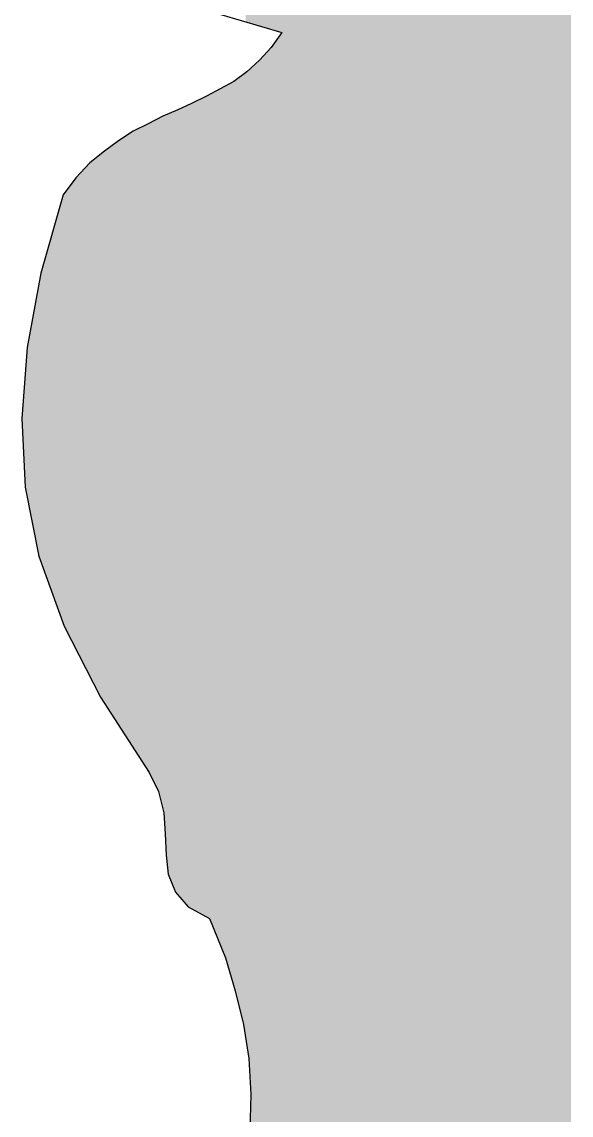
# Model space of a CAD drawing. Extents: x -37 to 71, y -8 to 172.
# Drawn here: x -26.14 to -9.85, y 89.66 to 122.1 of the extents above; entities that cross this region are included whole.
import ezdxf

# ---------------------------------------------------------------- set-up
doc = ezdxf.new("R2010")
doc.units = 0
doc.layers.get('0').update_dxf_attribs({"linetype": 'CONTINUOUS'})

# ---------------------------------------------------------------- blocks, each defined once
blk = doc.blocks.new('*U1')
for points in [[(-11.103, 16.085), (-11.323, 152.135), (-11.103, 152.186)], [(-11.009, 16.512), (-11.103, 152.186), (-11.009, 152.208)], [(-11.103, 16.085), (-11.103, 152.186), (-11.009, 16.512)], [(-10.977, 16.658), (-11.009, 152.208), (-10.977, 152.216)], [(-11.009, 16.512), (-11.009, 152.208), (-10.977, 16.658)], [(-10.789, 17.51), (-10.977, 152.216), (-10.789, 152.26)], [(-10.977, 16.658), (-10.977, 152.216), (-10.789, 17.51)], [(-10.726, 17.796), (-10.789, 152.26), (-10.726, 152.275)], [(-10.789, 17.51), (-10.789, 152.26), (-10.726, 17.796)], [(-10.599, 18.368), (-10.726, 152.275), (-10.599, 152.304)], [(-10.726, 17.796), (-10.726, 152.275), (-10.599, 18.368)], [(-10.317, 19.46), (-10.599, 152.304), (-10.317, 152.371)], [(-10.599, 18.368), (-10.599, 152.304), (-10.317, 19.46)], [(-10.254, 19.704), (-10.317, 152.371), (-10.254, 152.386)], [(-10.317, 19.46), (-10.317, 152.371), (-10.254, 19.704)], [(-10.222, 19.828), (-10.254, 152.386), (-10.222, 152.394)], [(-10.254, 19.704), (-10.254, 152.386), (-10.222, 19.828)], [(-10.128, 20.192), (-10.222, 152.394), (-10.128, 152.416)], [(-10.222, 19.828), (-10.222, 152.394), (-10.128, 20.192)], [(-9.845, 21.172), (-10.128, 152.416), (-9.845, 152.482)], [(-10.128, 20.192), (-10.128, 152.416), (-9.845, 21.172)], [(-12.456, 1.445), (-12.644, 151.811), (-12.456, 151.851)], [(-12.361, 1.635), (-12.456, 151.851), (-12.361, 151.878)], [(-12.456, 1.445), (-12.456, 151.851), (-12.361, 1.635)], [(-12.046, 1.509), (-12.361, 151.878), (-12.046, 151.965)], [(-12.361, 1.635), (-12.361, 151.878), (-12.046, 1.509)], [(-11.889, 1.452), (-12.046, 151.965), (-11.889, 152.008)], [(-12.046, 1.509), (-12.046, 151.965), (-11.889, 1.452)], [(-11.795, 1.418), (-11.889, 152.008), (-11.795, 152.029)], [(-11.889, 1.452), (-11.889, 152.008), (-11.795, 1.418)], [(-11.701, 13.287), (-11.795, 152.029), (-11.701, 152.05)], [(-11.795, 12.832), (-11.795, 152.029), (-11.701, 13.287)], [(-11.638, 13.592), (-11.701, 152.05), (-11.638, 152.065)], [(-11.701, 13.287), (-11.701, 152.05), (-11.638, 13.592)], [(-11.417, 14.657), (-11.638, 152.065), (-11.417, 152.114)], [(-11.638, 13.592), (-11.638, 152.065), (-11.417, 14.657)], [(-11.387, 14.797), (-11.417, 152.114), (-11.387, 152.121)], [(-11.417, 14.657), (-11.417, 152.114), (-11.387, 14.797)], [(-11.354, 14.944), (-11.387, 152.121), (-11.354, 152.128)], [(-11.387, 14.797), (-11.387, 152.121), (-11.354, 14.944)], [(-11.323, 15.084), (-11.354, 152.128), (-11.323, 152.135)], [(-11.354, 14.944), (-11.354, 152.128), (-11.323, 15.084)], [(-11.323, 15.084), (-11.323, 152.135), (-11.103, 16.085)], [(-13.777, 0.754), (-14.217, 151.443), (-13.777, 151.559)], [(-13.62, 0.73), (-13.777, 151.559), (-13.62, 151.6)], [(-13.777, 0.754), (-13.777, 151.559), (-13.62, 0.73)], [(-13.367, 0.692), (-13.62, 151.6), (-13.367, 151.656)], [(-13.62, 0.73), (-13.62, 151.6), (-13.367, 0.692)], [(-13.053, 0.771), (-13.367, 151.656), (-13.053, 151.725)], [(-13.367, 0.692), (-13.367, 151.656), (-13.053, 0.771)], [(-12.991, 0.786), (-13.053, 151.725), (-12.991, 151.738)], [(-13.053, 0.771), (-13.053, 151.725), (-12.991, 0.786)], [(-12.644, 1.069), (-12.991, 151.738), (-12.644, 151.811)], [(-12.991, 0.786), (-12.991, 151.738), (-12.644, 1.069)], [(-12.644, 1.069), (-12.644, 151.811), (-12.456, 1.445)], [(-14.814, 1.06), (-15.067, 151.178), (-14.814, 151.253)], [(-14.626, 1.006), (-14.814, 151.253), (-14.626, 151.313)], [(-14.814, 1.06), (-14.814, 151.253), (-14.626, 1.006)], [(-14.217, 0.88), (-14.626, 151.313), (-14.217, 151.443)], [(-14.626, 1.006), (-14.626, 151.313), (-14.217, 0.88)], [(-14.217, 0.88), (-14.217, 151.443), (-13.777, 0.754)], [(-16.073, 1.084), (-16.293, 150.788), (-16.073, 150.876)], [(-15.883, 1.069), (-16.073, 150.876), (-15.883, 150.933)], [(-16.073, 1.084), (-16.073, 150.876), (-15.883, 1.069)], [(-15.475, 1.1), (-15.883, 150.933), (-15.475, 151.056)], [(-15.883, 1.069), (-15.883, 150.933), (-15.475, 1.1)], [(-15.443, 1.103), (-15.475, 151.056), (-15.443, 151.065)], [(-15.475, 1.1), (-15.475, 151.056), (-15.443, 1.103)], [(-15.067, 1.131), (-15.443, 151.065), (-15.067, 151.178)], [(-15.443, 1.103), (-15.443, 151.065), (-15.067, 1.131)], [(-15.067, 1.131), (-15.067, 151.178), (-14.814, 1.06)], [(-16.796, 21.262), (-17.047, 150.487), (-16.796, 150.587)], [(-16.702, 1.172), (-16.796, 150.587), (-16.702, 150.625)], [(-16.796, 1.195), (-16.796, 150.587), (-16.702, 1.172)], [(-16.669, 1.164), (-16.702, 150.625), (-16.669, 150.637)], [(-16.702, 1.172), (-16.702, 150.625), (-16.669, 1.164)], [(-16.293, 1.1), (-16.669, 150.637), (-16.293, 150.788)], [(-16.669, 1.164), (-16.669, 150.637), (-16.293, 1.1)], [(-16.293, 1.1), (-16.293, 150.788), (-16.073, 1.084)], [(-17.582, 21.175), (-17.771, 150.184), (-17.582, 150.266)], [(-17.551, 21.199), (-17.582, 150.266), (-17.551, 150.279)], [(-17.582, 21.175), (-17.582, 150.266), (-17.551, 21.199)], [(-17.457, 21.269), (-17.551, 150.279), (-17.457, 150.319)], [(-17.551, 21.199), (-17.551, 150.279), (-17.457, 21.269)], [(-17.425, 21.293), (-17.457, 150.319), (-17.425, 150.333)], [(-17.457, 21.269), (-17.457, 150.319), (-17.425, 21.293)], [(-17.33, 21.364), (-17.425, 150.333), (-17.33, 150.373)], [(-17.425, 21.293), (-17.425, 150.333), (-17.33, 21.364)], [(-17.3, 21.387), (-17.33, 150.373), (-17.3, 150.386)], [(-17.33, 21.364), (-17.33, 150.373), (-17.3, 21.387)], [(-17.204, 21.459), (-17.3, 150.386), (-17.204, 150.424)], [(-17.3, 21.387), (-17.3, 150.386), (-17.204, 21.459)], [(-17.173, 21.482), (-17.204, 150.424), (-17.173, 150.436)], [(-17.204, 21.459), (-17.204, 150.424), (-17.173, 21.482)], [(-17.047, 21.408), (-17.173, 150.436), (-17.047, 150.487)], [(-17.173, 21.482), (-17.173, 150.436), (-17.047, 21.408)], [(-17.047, 21.408), (-17.047, 150.487), (-16.796, 21.262)], [(-18.306, 20.572), (-18.4, 149.873), (-18.306, 149.902)], [(-18.274, 20.601), (-18.306, 149.902), (-18.274, 149.911)], [(-18.306, 20.572), (-18.306, 149.902), (-18.274, 20.601)], [(-18.18, 20.686), (-18.274, 149.911), (-18.18, 149.939)], [(-18.274, 20.601), (-18.274, 149.911), (-18.18, 20.686)], [(-17.991, 20.858), (-18.18, 149.939), (-17.991, 149.996)], [(-18.18, 20.686), (-18.18, 149.939), (-17.991, 20.858)], [(-17.928, 20.915), (-17.991, 149.996), (-17.928, 150.014)], [(-17.991, 20.858), (-17.991, 149.996), (-17.928, 20.915)], [(-17.865, 20.963), (-17.928, 150.014), (-17.865, 150.032)], [(-17.928, 20.915), (-17.928, 150.014), (-17.865, 20.963)], [(-17.802, 21.01), (-17.865, 150.032), (-17.802, 150.05)], [(-17.865, 20.963), (-17.865, 150.032), (-17.802, 21.01)], [(-17.771, 21.033), (-17.802, 150.05), (-17.771, 150.059)], [(-17.802, 21.01), (-17.802, 150.05), (-17.771, 21.033)], [(-17.771, 21.033), (-17.771, 150.184), (-17.582, 21.175)], [(-19.249, 122.027), (-19.281, 149.55), (-19.249, 149.568)], [(-19.155, 121.999), (-19.249, 149.568), (-19.155, 149.618)], [(-19.249, 122.027), (-19.249, 149.568), (-19.155, 121.999)], [(-19.092, 121.98), (-19.155, 149.618), (-19.092, 149.641)], [(-19.155, 121.999), (-19.155, 149.618), (-19.092, 121.98)], [(-19.029, 121.961), (-19.092, 149.641), (-19.029, 149.663)], [(-19.092, 121.98), (-19.092, 149.641), (-19.029, 121.961)], [(-18.998, 121.952), (-19.029, 149.663), (-18.998, 149.674)], [(-19.029, 121.961), (-19.029, 149.663), (-18.998, 121.952)], [(-18.966, 121.942), (-18.998, 149.674), (-18.966, 149.686)], [(-18.998, 121.952), (-18.998, 149.674), (-18.966, 121.942)], [(-18.747, 121.877), (-18.966, 149.686), (-18.747, 149.764)], [(-18.966, 121.942), (-18.966, 149.686), (-18.747, 121.877)], [(-18.74, 121.875), (-18.747, 149.764), (-18.74, 149.766)], [(-18.747, 121.877), (-18.747, 149.764), (-18.74, 121.875)], [(-18.714, 121.867), (-18.74, 149.766), (-18.714, 149.775)], [(-18.74, 121.875), (-18.74, 149.766), (-18.714, 121.867)], [(-18.683, 121.858), (-18.714, 149.775), (-18.683, 149.785)], [(-18.714, 121.867), (-18.714, 149.775), (-18.683, 121.858)], [(-18.62, 121.839), (-18.683, 149.785), (-18.62, 149.805)], [(-18.683, 121.858), (-18.683, 149.785), (-18.62, 121.839)], [(-18.431, 121.783), (-18.62, 149.805), (-18.431, 149.863)], [(-18.62, 121.839), (-18.62, 149.805), (-18.431, 121.783)], [(-18.4, 84.103), (-18.431, 149.863), (-18.4, 149.873)], [(-18.431, 84.118), (-18.431, 149.863), (-18.4, 84.103)], [(-18.4, 20.486), (-18.4, 149.873), (-18.306, 20.572)], [(-19.469, 122.093), (-19.5, 149.432), (-19.469, 149.449)], [(-19.5, 122.102), (-19.5, 149.432), (-19.469, 122.093)], [(-19.406, 122.074), (-19.469, 149.449), (-19.406, 149.483)], [(-19.469, 122.093), (-19.469, 149.449), (-19.406, 122.074)], [(-19.375, 122.065), (-19.406, 149.483), (-19.375, 149.499)], [(-19.406, 122.074), (-19.406, 149.483), (-19.375, 122.065)], [(-19.343, 122.055), (-19.375, 149.499), (-19.343, 149.517)], [(-19.375, 122.065), (-19.375, 149.499), (-19.343, 122.055)], [(-19.281, 122.037), (-19.343, 149.517), (-19.281, 149.55)], [(-19.343, 122.055), (-19.343, 149.517), (-19.281, 122.037)], [(-19.281, 122.037), (-19.281, 149.55), (-19.249, 122.027)], [(-18.431, 84.118), (-18.62, 121.518), (-18.431, 121.783)], [(-18.747, 84.281), (-18.966, 121.102), (-18.747, 121.342)], [(-18.74, 84.277), (-18.747, 121.342), (-18.74, 121.351)], [(-18.747, 84.281), (-18.747, 121.342), (-18.74, 84.277)], [(-18.714, 84.26), (-18.74, 121.351), (-18.714, 121.387)], [(-18.74, 84.277), (-18.74, 121.351), (-18.714, 84.26)], [(-18.683, 84.244), (-18.714, 121.387), (-18.683, 121.43)], [(-18.714, 84.26), (-18.714, 121.387), (-18.683, 84.244)], [(-18.62, 84.213), (-18.683, 121.43), (-18.62, 121.518)], [(-18.683, 84.244), (-18.683, 121.43), (-18.62, 84.213)], [(-18.62, 84.213), (-18.62, 121.518), (-18.431, 84.118)], [(-19.029, 84.465), (-19.092, 120.964), (-19.029, 121.033)], [(-18.998, 84.448), (-19.029, 121.033), (-18.998, 121.067)], [(-19.029, 84.465), (-19.029, 121.033), (-18.998, 84.448)], [(-18.966, 84.427), (-18.998, 121.067), (-18.966, 121.102)], [(-18.998, 84.448), (-18.998, 121.067), (-18.966, 84.427)], [(-18.966, 84.427), (-18.966, 121.102), (-18.747, 84.281)], [(-19.375, 90.812), (-19.406, 120.677), (-19.375, 120.705)], [(-19.343, 90.267), (-19.375, 120.705), (-19.343, 120.734)], [(-19.375, 90.812), (-19.375, 120.705), (-19.343, 90.267)], [(-19.281, 84.606), (-19.343, 120.734), (-19.281, 120.791)], [(-19.343, 84.648), (-19.343, 120.734), (-19.281, 84.606)], [(-19.249, 84.588), (-19.281, 120.791), (-19.249, 120.821)], [(-19.281, 84.606), (-19.281, 120.791), (-19.249, 84.588)], [(-19.155, 84.536), (-19.249, 120.821), (-19.155, 120.907)], [(-19.249, 84.588), (-19.249, 120.821), (-19.155, 84.536)], [(-19.092, 84.5), (-19.155, 120.907), (-19.092, 120.964)], [(-19.155, 84.536), (-19.155, 120.907), (-19.092, 84.5)], [(-19.092, 84.5), (-19.092, 120.964), (-19.029, 84.465)], [(-19.784, 93.225), (-19.815, 120.36), (-19.784, 120.383)], [(-19.753, 93.101), (-19.784, 120.383), (-19.753, 120.406)], [(-19.784, 93.225), (-19.784, 120.383), (-19.753, 93.101)], [(-19.69, 92.848), (-19.753, 120.406), (-19.69, 120.454)], [(-19.753, 93.101), (-19.753, 120.406), (-19.69, 92.848)], [(-19.627, 92.595), (-19.69, 120.454), (-19.627, 120.501)], [(-19.69, 92.848), (-19.69, 120.454), (-19.627, 92.595)], [(-19.596, 92.472), (-19.627, 120.501), (-19.596, 120.524)], [(-19.627, 92.595), (-19.627, 120.501), (-19.596, 92.472)], [(-19.563, 92.343), (-19.596, 120.524), (-19.563, 120.548)], [(-19.596, 92.472), (-19.596, 120.524), (-19.563, 92.343)], [(-19.533, 92.145), (-19.563, 120.548), (-19.533, 120.572)], [(-19.563, 92.343), (-19.563, 120.548), (-19.533, 92.145)], [(-19.5, 91.938), (-19.533, 120.572), (-19.5, 120.596)], [(-19.533, 92.145), (-19.533, 120.572), (-19.5, 91.938)], [(-19.469, 91.74), (-19.5, 120.596), (-19.469, 120.619)], [(-19.5, 91.938), (-19.5, 120.596), (-19.469, 91.74)], [(-19.406, 91.336), (-19.469, 120.619), (-19.406, 120.677)], [(-19.469, 91.74), (-19.469, 120.619), (-19.406, 91.336)], [(-19.406, 91.336), (-19.406, 120.677), (-19.375, 90.812)], [(-20.288, 94.792), (-20.476, 119.997), (-20.288, 120.098)], [(-20.255, 94.712), (-20.288, 120.098), (-20.255, 120.115)], [(-20.288, 94.792), (-20.288, 120.098), (-20.255, 94.712)], [(-20.161, 94.48), (-20.255, 120.115), (-20.161, 120.166)], [(-20.255, 94.712), (-20.255, 120.115), (-20.161, 94.48)], [(-20.098, 94.324), (-20.161, 120.166), (-20.098, 120.2)], [(-20.161, 94.48), (-20.161, 120.166), (-20.098, 94.324)], [(-20.035, 94.107), (-20.098, 120.2), (-20.035, 120.234)], [(-20.098, 94.324), (-20.098, 120.2), (-20.035, 94.107)], [(-20.004, 94.001), (-20.035, 120.234), (-20.004, 120.251)], [(-20.035, 94.107), (-20.035, 120.234), (-20.004, 94.001)], [(-19.973, 93.894), (-20.004, 120.251), (-19.973, 120.267)], [(-20.004, 94.001), (-20.004, 120.251), (-19.973, 93.894)], [(-19.941, 93.783), (-19.973, 120.267), (-19.941, 120.285)], [(-19.973, 93.894), (-19.973, 120.267), (-19.941, 93.783)], [(-19.91, 93.677), (-19.941, 120.285), (-19.91, 120.301)], [(-19.941, 93.783), (-19.941, 120.285), (-19.91, 93.677)], [(-19.878, 93.566), (-19.91, 120.301), (-19.878, 120.319)], [(-19.91, 93.677), (-19.91, 120.301), (-19.878, 93.566)], [(-19.847, 93.46), (-19.878, 120.319), (-19.847, 120.336)], [(-19.878, 93.566), (-19.878, 120.319), (-19.847, 93.46)], [(-19.815, 93.349), (-19.847, 120.336), (-19.815, 120.36)], [(-19.847, 93.46), (-19.847, 120.336), (-19.815, 93.349)], [(-19.815, 93.349), (-19.815, 120.36), (-19.784, 93.225)], [(-20.947, 95.696), (-21.105, 119.676), (-20.947, 119.755)], [(-20.665, 95.54), (-20.947, 119.755), (-20.665, 119.896)], [(-20.947, 95.696), (-20.947, 119.755), (-20.665, 95.54)], [(-20.633, 95.523), (-20.665, 119.896), (-20.633, 119.913)], [(-20.665, 95.54), (-20.665, 119.896), (-20.633, 95.523)], [(-20.602, 95.506), (-20.633, 119.913), (-20.602, 119.93)], [(-20.633, 95.523), (-20.633, 119.913), (-20.602, 95.506)], [(-20.57, 95.488), (-20.602, 119.93), (-20.57, 119.947)], [(-20.602, 95.506), (-20.602, 119.93), (-20.57, 95.488)], [(-20.476, 95.256), (-20.57, 119.947), (-20.476, 119.997)], [(-20.57, 95.488), (-20.57, 119.947), (-20.476, 95.256)], [(-20.476, 95.256), (-20.476, 119.997), (-20.288, 94.792)], [(-21.671, 96.506), (-21.796, 119.366), (-21.671, 119.419)], [(-21.608, 96.353), (-21.671, 119.419), (-21.608, 119.446)], [(-21.671, 96.506), (-21.671, 119.419), (-21.608, 96.353)], [(-21.576, 96.275), (-21.608, 119.446), (-21.576, 119.46)], [(-21.608, 96.353), (-21.608, 119.446), (-21.576, 96.275)], [(-21.514, 96.203), (-21.576, 119.46), (-21.514, 119.486)], [(-21.576, 96.275), (-21.576, 119.46), (-21.514, 96.203)], [(-21.419, 96.091), (-21.514, 119.486), (-21.419, 119.53)], [(-21.514, 96.203), (-21.514, 119.486), (-21.419, 96.091)], [(-21.388, 96.055), (-21.419, 119.53), (-21.388, 119.545)], [(-21.419, 96.091), (-21.419, 119.53), (-21.388, 96.055)], [(-21.294, 95.945), (-21.388, 119.545), (-21.294, 119.588)], [(-21.388, 96.055), (-21.388, 119.545), (-21.294, 95.945)], [(-21.262, 95.907), (-21.294, 119.588), (-21.262, 119.603)], [(-21.294, 95.945), (-21.294, 119.588), (-21.262, 95.907)], [(-21.2, 95.834), (-21.262, 119.603), (-21.2, 119.632)], [(-21.262, 95.907), (-21.262, 119.603), (-21.2, 95.834)], [(-21.137, 95.8), (-21.2, 119.632), (-21.137, 119.661)], [(-21.2, 95.834), (-21.2, 119.632), (-21.137, 95.8)], [(-21.105, 95.782), (-21.137, 119.661), (-21.105, 119.676)], [(-21.137, 95.8), (-21.137, 119.661), (-21.105, 95.782)], [(-21.105, 95.782), (-21.105, 119.676), (-20.947, 95.696)], [(-22.394, 99.877), (-22.427, 119.062), (-22.394, 119.078)], [(-22.363, 99.829), (-22.394, 119.078), (-22.363, 119.093)], [(-22.394, 99.877), (-22.394, 119.078), (-22.363, 99.829)], [(-22.3, 99.703), (-22.363, 119.093), (-22.3, 119.125)], [(-22.363, 99.829), (-22.363, 119.093), (-22.3, 99.703)], [(-22.268, 99.639), (-22.3, 119.125), (-22.268, 119.141)], [(-22.3, 99.703), (-22.3, 119.125), (-22.268, 99.639)], [(-22.174, 99.451), (-22.268, 119.141), (-22.174, 119.188)], [(-22.268, 99.639), (-22.268, 119.141), (-22.174, 99.451)], [(-22.08, 99.263), (-22.174, 119.188), (-22.08, 119.235)], [(-22.174, 99.451), (-22.174, 119.188), (-22.08, 99.263)], [(-22.049, 99.139), (-22.08, 119.235), (-22.049, 119.251)], [(-22.08, 99.263), (-22.08, 119.235), (-22.049, 99.139)], [(-22.017, 99.01), (-22.049, 119.251), (-22.017, 119.267)], [(-22.049, 99.139), (-22.049, 119.251), (-22.017, 99.01)], [(-21.954, 98.757), (-22.017, 119.267), (-21.954, 119.298)], [(-22.017, 99.01), (-22.017, 119.267), (-21.954, 98.757)], [(-21.923, 98.633), (-21.954, 119.298), (-21.923, 119.312)], [(-21.954, 98.757), (-21.954, 119.298), (-21.923, 98.633)], [(-21.892, 98.004), (-21.923, 119.312), (-21.892, 119.325)], [(-21.923, 98.633), (-21.923, 119.312), (-21.892, 98.004)], [(-21.86, 97.376), (-21.892, 119.325), (-21.86, 119.339)], [(-21.892, 98.004), (-21.892, 119.325), (-21.86, 97.376)], [(-21.829, 97.098), (-21.86, 119.339), (-21.829, 119.352)], [(-21.86, 97.376), (-21.86, 119.339), (-21.829, 97.098)], [(-21.796, 96.81), (-21.829, 119.352), (-21.796, 119.366)], [(-21.829, 97.098), (-21.829, 119.352), (-21.796, 96.81)], [(-21.796, 96.81), (-21.796, 119.366), (-21.671, 96.506)], [(-22.992, 100.799), (-23.023, 118.737), (-22.992, 118.756)], [(-22.898, 100.654), (-22.992, 118.756), (-22.898, 118.817)], [(-22.992, 100.799), (-22.992, 118.756), (-22.898, 100.654)], [(-22.835, 100.557), (-22.898, 118.817), (-22.835, 118.858)], [(-22.898, 100.654), (-22.898, 118.817), (-22.835, 100.557)], [(-22.803, 100.507), (-22.835, 118.858), (-22.803, 118.874)], [(-22.835, 100.557), (-22.835, 118.858), (-22.803, 100.507)], [(-22.741, 100.411), (-22.803, 118.874), (-22.741, 118.905)], [(-22.803, 100.507), (-22.803, 118.874), (-22.741, 100.411)], [(-22.646, 100.264), (-22.741, 118.905), (-22.646, 118.952)], [(-22.741, 100.411), (-22.741, 118.905), (-22.646, 100.264)], [(-22.552, 100.119), (-22.646, 118.952), (-22.552, 118.999)], [(-22.646, 100.264), (-22.646, 118.952), (-22.552, 100.119)], [(-22.488, 100.022), (-22.552, 118.999), (-22.488, 119.031)], [(-22.552, 100.119), (-22.552, 118.999), (-22.488, 100.022)], [(-22.457, 99.974), (-22.488, 119.031), (-22.457, 119.046)], [(-22.488, 100.022), (-22.488, 119.031), (-22.457, 99.974)], [(-22.427, 99.926), (-22.457, 119.046), (-22.427, 119.062)], [(-22.457, 99.974), (-22.457, 119.046), (-22.427, 99.926)], [(-22.427, 99.926), (-22.427, 119.062), (-22.394, 99.877)], [(-23.464, 101.527), (-23.527, 118.381), (-23.464, 118.429)], [(-23.401, 101.43), (-23.464, 118.429), (-23.401, 118.478)], [(-23.464, 101.527), (-23.464, 118.429), (-23.401, 101.43)], [(-23.338, 101.332), (-23.401, 118.478), (-23.338, 118.527)], [(-23.401, 101.43), (-23.401, 118.478), (-23.338, 101.332)], [(-23.307, 101.284), (-23.338, 118.527), (-23.307, 118.55)], [(-23.338, 101.332), (-23.338, 118.527), (-23.307, 101.284)], [(-23.276, 101.237), (-23.307, 118.55), (-23.276, 118.574)], [(-23.307, 101.284), (-23.307, 118.55), (-23.276, 101.237)], [(-23.243, 101.187), (-23.276, 118.574), (-23.243, 118.595)], [(-23.276, 101.237), (-23.276, 118.574), (-23.243, 101.187)], [(-23.18, 101.09), (-23.243, 118.595), (-23.18, 118.635)], [(-23.243, 101.187), (-23.243, 118.595), (-23.18, 101.09)], [(-23.149, 101.042), (-23.18, 118.635), (-23.149, 118.655)], [(-23.18, 101.09), (-23.18, 118.635), (-23.149, 101.042)], [(-23.118, 100.994), (-23.149, 118.655), (-23.118, 118.675)], [(-23.149, 101.042), (-23.149, 118.655), (-23.118, 100.994)], [(-23.023, 100.847), (-23.118, 118.675), (-23.023, 118.737)], [(-23.118, 100.994), (-23.118, 118.675), (-23.023, 100.847)], [(-23.023, 100.847), (-23.023, 118.737), (-22.992, 100.799)], [(-23.872, 102.184), (-23.904, 118.087), (-23.872, 118.112)], [(-23.81, 102.062), (-23.872, 118.112), (-23.81, 118.161)], [(-23.872, 102.184), (-23.872, 118.112), (-23.81, 102.062)], [(-23.778, 102.012), (-23.81, 118.161), (-23.778, 118.186)], [(-23.81, 102.062), (-23.81, 118.161), (-23.778, 102.012)], [(-23.715, 101.915), (-23.778, 118.186), (-23.715, 118.235)], [(-23.778, 102.012), (-23.778, 118.186), (-23.715, 101.915)], [(-23.684, 101.867), (-23.715, 118.235), (-23.684, 118.26)], [(-23.715, 101.915), (-23.715, 118.235), (-23.684, 101.867)], [(-23.621, 101.77), (-23.684, 118.26), (-23.621, 118.308)], [(-23.684, 101.867), (-23.684, 118.26), (-23.621, 101.77)], [(-23.558, 101.672), (-23.621, 118.308), (-23.558, 118.357)], [(-23.621, 101.77), (-23.621, 118.308), (-23.558, 101.672)], [(-23.527, 101.624), (-23.558, 118.357), (-23.527, 118.381)], [(-23.558, 101.672), (-23.558, 118.357), (-23.527, 101.624)], [(-23.527, 101.624), (-23.527, 118.381), (-23.464, 101.527)], [(-24.156, 102.743), (-24.313, 117.711), (-24.156, 117.881)], [(-24.125, 102.682), (-24.156, 117.881), (-24.125, 117.914)], [(-24.156, 102.743), (-24.156, 117.881), (-24.125, 102.682)], [(-24.062, 102.558), (-24.125, 117.914), (-24.062, 117.964)], [(-24.125, 102.682), (-24.125, 117.914), (-24.062, 102.558)], [(-23.935, 102.309), (-24.062, 117.964), (-23.935, 118.063)], [(-24.062, 102.558), (-24.062, 117.964), (-23.935, 102.309)], [(-23.904, 102.247), (-23.935, 118.063), (-23.904, 118.087)], [(-23.935, 102.309), (-23.935, 118.063), (-23.904, 102.247)], [(-23.904, 102.247), (-23.904, 118.087), (-23.872, 102.184)], [(-24.533, 103.488), (-24.66, 117.305), (-24.533, 117.474)], [(-24.502, 103.427), (-24.533, 117.474), (-24.502, 117.507)], [(-24.533, 103.488), (-24.533, 117.474), (-24.502, 103.427)], [(-24.407, 103.239), (-24.502, 117.507), (-24.407, 117.61)], [(-24.502, 103.427), (-24.502, 117.507), (-24.407, 103.239)], [(-24.313, 103.054), (-24.407, 117.61), (-24.313, 117.711)], [(-24.407, 103.239), (-24.407, 117.61), (-24.313, 103.054)], [(-24.313, 103.054), (-24.313, 117.711), (-24.156, 102.743)], [(-24.66, 103.737), (-24.848, 117.054), (-24.66, 117.305)], [(-24.66, 103.737), (-24.66, 117.305), (-24.533, 103.488)], [(-24.942, 104.343), (-24.974, 116.748), (-24.942, 116.861)], [(-24.911, 104.258), (-24.942, 116.861), (-24.911, 116.97)], [(-24.942, 104.343), (-24.942, 116.861), (-24.911, 104.258)], [(-24.879, 104.17), (-24.911, 116.97), (-24.879, 117.013)], [(-24.911, 104.258), (-24.911, 116.97), (-24.879, 104.17)], [(-24.848, 104.109), (-24.879, 117.013), (-24.848, 117.054)], [(-24.879, 104.17), (-24.879, 117.013), (-24.848, 104.109)], [(-24.848, 104.109), (-24.848, 117.054), (-24.66, 103.737)], [(-25.005, 104.517), (-25.162, 116.085), (-25.005, 116.639)], [(-24.974, 104.432), (-25.005, 116.639), (-24.974, 116.748)], [(-25.005, 104.517), (-25.005, 116.639), (-24.974, 104.432)], [(-24.974, 104.432), (-24.974, 116.748), (-24.942, 104.343)], [(-25.225, 105.123), (-25.319, 115.532), (-25.225, 115.863)], [(-25.162, 104.949), (-25.225, 115.863), (-25.162, 116.085)], [(-25.225, 105.123), (-25.225, 115.863), (-25.162, 104.949)], [(-25.162, 104.949), (-25.162, 116.085), (-25.005, 104.517)], [(-25.319, 105.381), (-25.446, 115.087), (-25.319, 115.532)], [(-25.319, 105.381), (-25.319, 115.532), (-25.225, 105.123)], [(-25.476, 105.813), (-25.572, 114.643), (-25.476, 114.978)], [(-25.446, 105.728), (-25.476, 114.978), (-25.446, 115.087)], [(-25.476, 105.813), (-25.476, 114.978), (-25.446, 105.728)], [(-25.446, 105.728), (-25.446, 115.087), (-25.319, 105.381)], [(-25.572, 106.075), (-25.603, 114.476), (-25.572, 114.643)], [(-25.572, 106.075), (-25.572, 114.643), (-25.476, 105.813)], [(-25.634, 106.246), (-25.666, 114.136), (-25.634, 114.309)], [(-25.603, 106.161), (-25.634, 114.309), (-25.603, 114.476)], [(-25.634, 106.246), (-25.634, 114.309), (-25.603, 106.161)], [(-25.603, 106.161), (-25.603, 114.476), (-25.572, 106.075)], [(-25.697, 106.561), (-25.76, 113.629), (-25.697, 113.969)], [(-25.666, 106.406), (-25.697, 113.969), (-25.666, 114.136)], [(-25.697, 106.561), (-25.697, 113.969), (-25.666, 106.406)], [(-25.666, 106.406), (-25.666, 114.136), (-25.634, 106.246)], [(-25.76, 106.875), (-25.791, 113.462), (-25.76, 113.629)], [(-25.76, 106.875), (-25.76, 113.629), (-25.697, 106.561)], [(-25.823, 107.19), (-25.854, 113.121), (-25.823, 113.288)], [(-25.791, 107.03), (-25.823, 113.288), (-25.791, 113.462)], [(-25.823, 107.19), (-25.823, 113.288), (-25.791, 107.03)], [(-25.791, 107.03), (-25.791, 113.462), (-25.76, 106.875)], [(-25.854, 107.345), (-25.948, 112.614), (-25.854, 113.121)], [(-25.854, 107.345), (-25.854, 113.121), (-25.823, 107.19)], [(-25.948, 107.814), (-25.98, 112.441), (-25.948, 112.614)], [(-25.948, 107.814), (-25.948, 112.614), (-25.854, 107.345)], [(-25.98, 107.974), (-26.043, 111.595), (-25.98, 112.441)], [(-25.98, 107.974), (-25.98, 112.441), (-25.948, 107.814)], [(-26.043, 108.289), (-26.137, 110.334), (-26.043, 111.595)], [(-26.043, 108.289), (-26.043, 111.595), (-25.98, 107.974)], [(-19.343, 84.648), (-19.375, 89.197), (-19.343, 90.267)]]:
    blk.add_solid(points)

msp = doc.modelspace()

# ---------------------------------------------------------------- linework, layer by layer
msp.add_lwpolyline([(-22.646, 123.041), (-18.431, 121.783), (-18.747, 121.342), (-19.092, 120.964), (-19.469, 120.619), (-19.847, 120.336), (-20.255, 120.115), (-20.665, 119.896), (-21.105, 119.676), (-21.514, 119.486), (-21.954, 119.298), (-22.394, 119.078), (-22.835, 118.858), (-23.276, 118.574), (-23.684, 118.26), (-24.125, 117.914), (-24.533, 117.474), (-24.911, 116.97), (-25.572, 114.643), (-25.98, 112.441), (-26.137, 110.334), (-26.043, 108.289), (-25.634, 106.246), (-24.879, 104.17), (-23.81, 102.062), (-22.363, 99.829), (-22.08, 99.263), (-21.923, 98.633), (-21.892, 98.004), (-21.86, 97.376), (-21.796, 96.81), (-21.576, 96.275), (-21.2, 95.834), (-20.57, 95.488), (-20.098, 94.324), (-19.815, 93.349), (-19.563, 92.343), (-19.406, 91.336), (-19.343, 90.267), (-19.375, 89.197)])

# ---------------------------------------------------------------- block references
msp.add_blockref('*U1', (0, 0))

doc.saveas('drawing.dxf')
